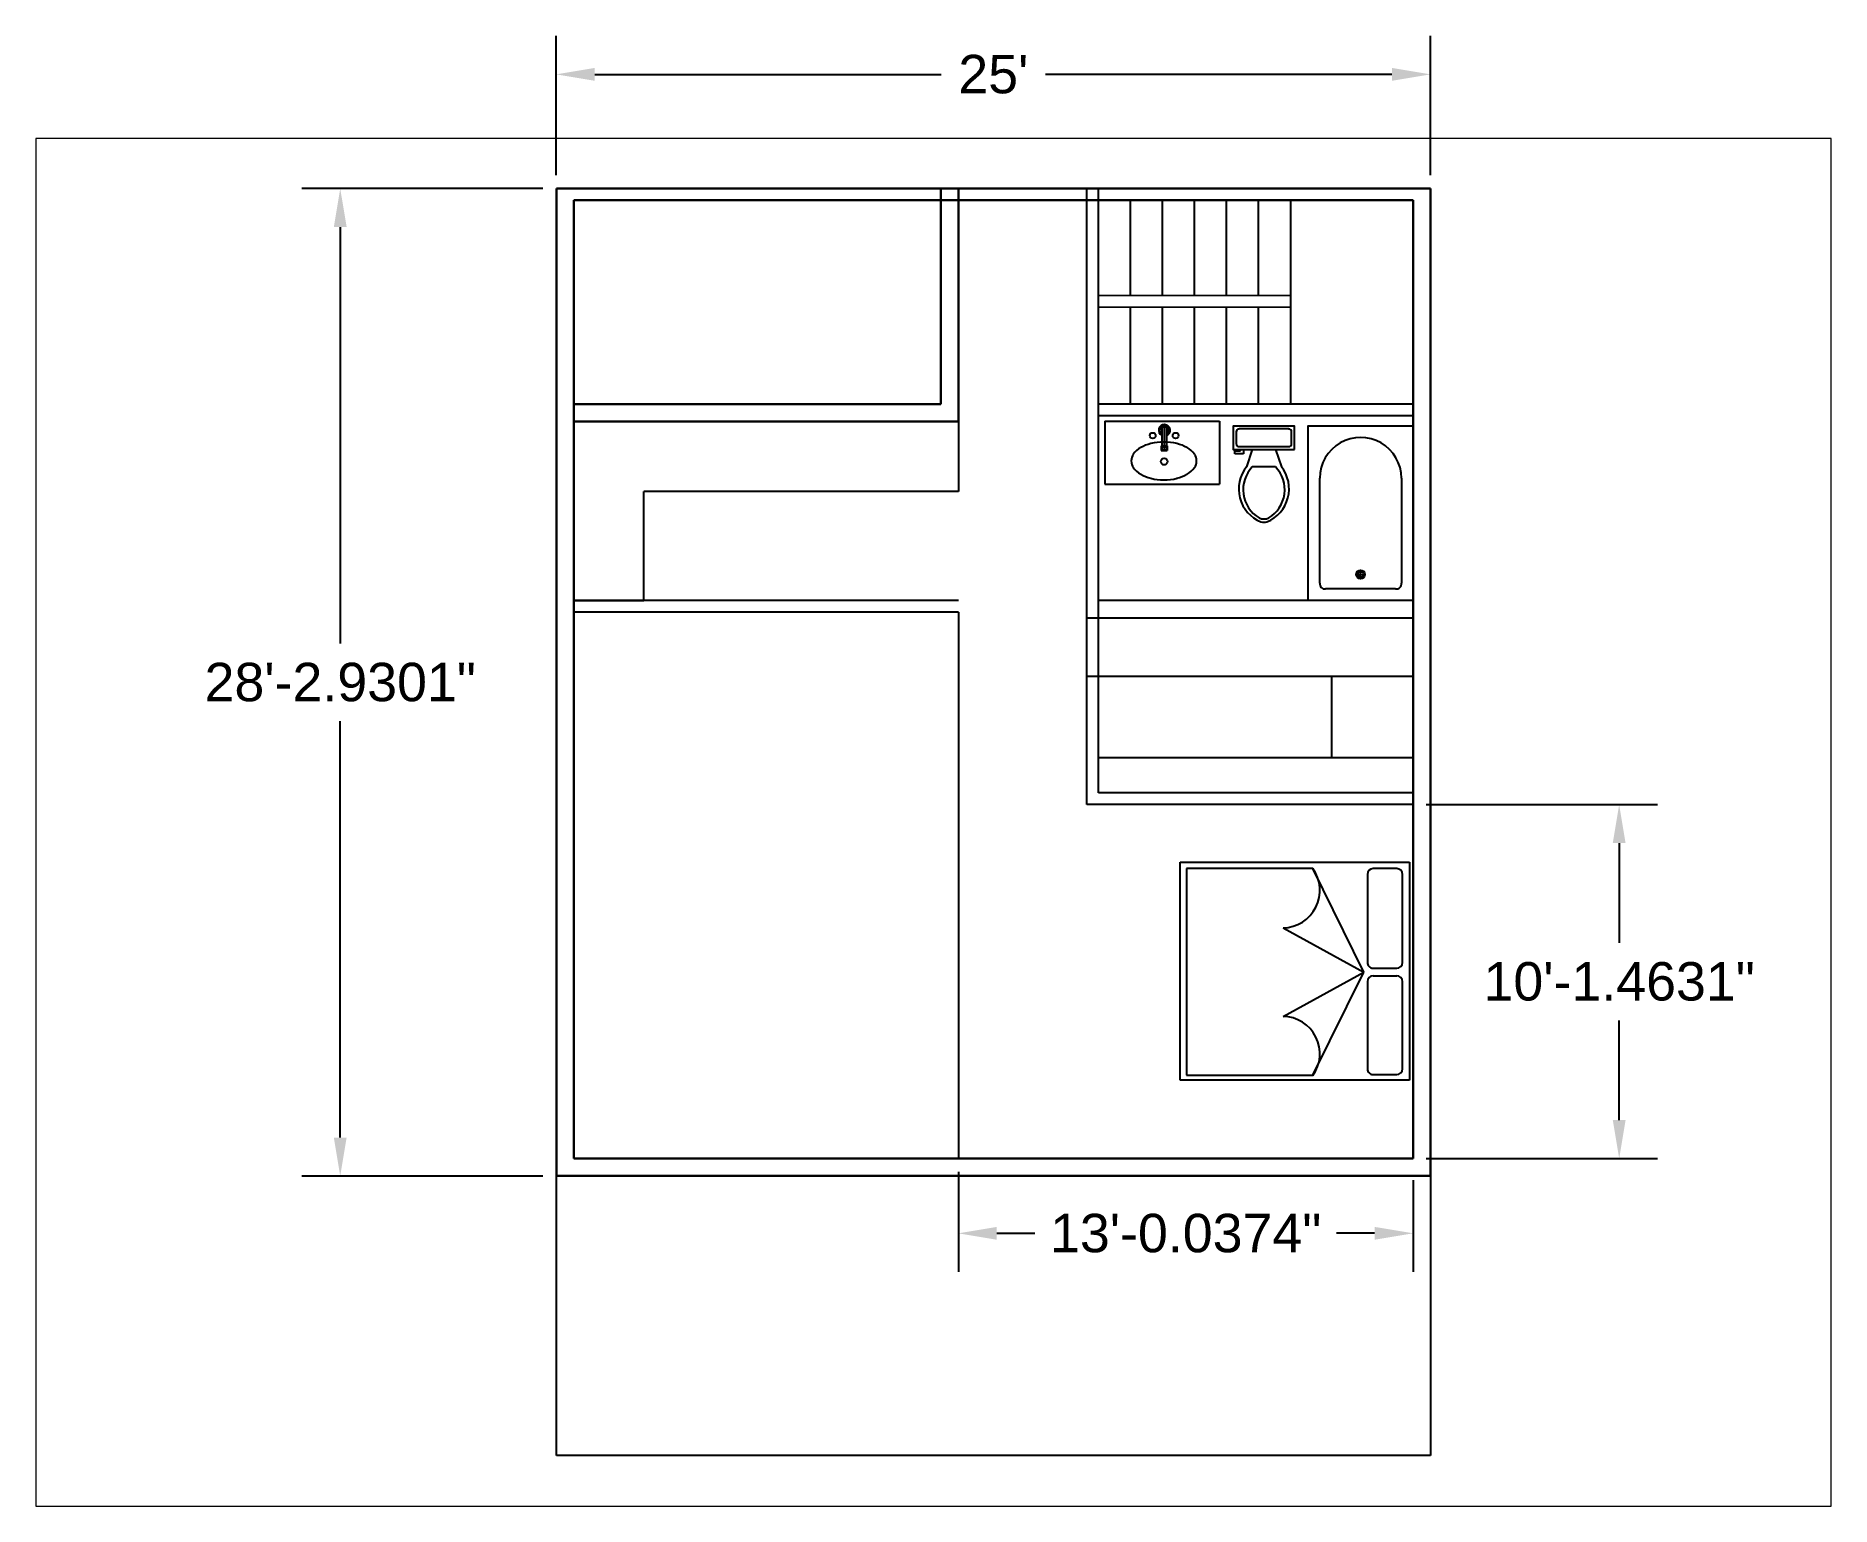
# Paper-space layout 'Layout1' of a CAD drawing. Header units: inches. Extents: x 1.05 to 9.45, y 0.8 to 7.68.
# The model-space entities are those that its viewports show. They can reach past a viewport. Long polylines and large blocks are cut down to what shows.
import ezdxf

# ---------------------------------------------------------------- set-up
doc = ezdxf.new("R2010")
doc.units = ezdxf.units.IN
doc.header["$MEASUREMENT"] = 0
doc.layers.add('Ext Walls', color=255, linetype='Continuous', lineweight=30)
doc.layers.add('Furnishings', color=213, linetype='Continuous')
doc.styles.get("Standard").update_dxf_attribs({"font": 'arial.ttf'})
doc.dimstyles.new('Annotative', dxfattribs={"dimscale": 0, "dimtxt": 0.18, "dimasz": 0.18, "dimexe": 0.18, "dimexo": 0.0625, "dimgap": 0.09, "dimtad": 0, "dimtih": 1, "dimtoh": 1, "dimdec": 4, "dimzin": 0, "dimdsep": 46, "dimlunit": 3, "dimtxsty": 'Standard', "dimcen": 0.09, "dimadec": 0, "dimazin": 0, "dimtfac": 1, "dimtdec": 4, "dimtofl": 0, "dimtmove": 0, "dimatfit": 3, "dimfxl": 1, "dimtolj": 1, "dimtzin": 0, "dimarcsym": 0})

# ---------------------------------------------------------------- blocks, each defined once
blk = doc.blocks.new('*D32')
at = {"color": 0, "lineweight": -2, "transparency": 16777216}
for p, q in [((3.4847, 7.0288), (3.4847, 7.6808)), ((7.5752, 7.0288), (7.5752, 7.6808)), ((3.6647, 7.5008), (5.2857, 7.5008)), ((7.3952, 7.5008), (5.7742, 7.5008))]:
    blk.add_line(p, q, dxfattribs=at)
at = {"color": 0, "transparency": 16777216}
for points in [[(3.6647, 7.5308), (3.6647, 7.4708), (3.4847, 7.5008)], [(7.3952, 7.5308), (7.3952, 7.4708), (7.5752, 7.5008)]]:
    blk.add_solid(points, dxfattribs=at)
at = {"layer": 'Defpoints', "color": 0, "transparency": 16777216}
for p in [(3.4847, 7.5008), (3.4847, 6.9663), (7.5752, 6.9663)]:
    blk.add_point(p, dxfattribs=at)
at = {"color": 0, "transparency": 16777216, "insert": (5.53, 7.5008), "char_height": 0.18, "attachment_point": 5}
blk.add_mtext("\\A1;25'", dxfattribs=at)
blk = doc.blocks.new('*D33')
at = {"color": 0, "lineweight": -2, "transparency": 16777216}
for p, q in [((3.4222, 6.9663), (2.294, 6.9663)), ((2.474, 6.7863), (2.474, 4.8375)), ((2.474, 2.5249), (2.474, 4.4736)), ((3.4222, 2.3449), (2.294, 2.3449))]:
    blk.add_line(p, q, dxfattribs=at)
at = {"color": 0, "transparency": 16777216}
for points in [[(2.444, 6.7863), (2.504, 6.7863), (2.474, 6.9663)], [(2.444, 2.5249), (2.504, 2.5249), (2.474, 2.3449)]]:
    blk.add_solid(points, dxfattribs=at)
at = {"layer": 'Defpoints', "color": 0, "transparency": 16777216}
for p in [(3.4847, 6.9663), (2.474, 2.3449), (3.4847, 2.3449)]:
    blk.add_point(p, dxfattribs=at)
at = {"color": 0, "transparency": 16777216, "insert": (2.474, 4.6556), "char_height": 0.18, "attachment_point": 5}
blk.add_mtext('\\A1;28\'-2.9301"', dxfattribs=at)
blk = doc.blocks.new('*D34')
at = {"color": 0, "lineweight": -2, "transparency": 16777216}
for p, q in [((7.5559, 4.0829), (8.6384, 4.0829)), ((8.4584, 3.9029), (8.4584, 3.4367)), ((8.4584, 2.6067), (8.4584, 3.0728)), ((7.5559, 2.4267), (8.6384, 2.4267))]:
    blk.add_line(p, q, dxfattribs=at)
at = {"color": 0, "transparency": 16777216}
for points in [[(8.4284, 3.9029), (8.4884, 3.9029), (8.4584, 4.0829)], [(8.4284, 2.6067), (8.4884, 2.6067), (8.4584, 2.4267)]]:
    blk.add_solid(points, dxfattribs=at)
at = {"layer": 'Defpoints', "color": 0, "transparency": 16777216}
for p in [(7.4934, 4.0829), (7.4934, 2.4267), (8.4584, 2.4267)]:
    blk.add_point(p, dxfattribs=at)
at = {"color": 0, "transparency": 16777216, "insert": (8.4584, 3.2548), "char_height": 0.18, "attachment_point": 5}
blk.add_mtext('\\A1;10\'-1.4631"', dxfattribs=at)
blk = doc.blocks.new('*D35')
at = {"color": 0, "lineweight": -2, "transparency": 16777216}
for p, q in [((5.3663, 2.3642), (5.3663, 1.8967)), ((7.4939, 2.3254), (7.4939, 1.8967)), ((5.5463, 2.0767), (5.7248, 2.0767)), ((7.3139, 2.0767), (7.1355, 2.0767))]:
    blk.add_line(p, q, dxfattribs=at)
at = {"color": 0, "transparency": 16777216}
for points in [[(5.5463, 2.1067), (5.5463, 2.0467), (5.3663, 2.0767)], [(7.3139, 2.1067), (7.3139, 2.0467), (7.4939, 2.0767)]]:
    blk.add_solid(points, dxfattribs=at)
at = {"layer": 'Defpoints', "color": 0, "transparency": 16777216}
for p in [(5.3663, 2.4267), (7.4939, 2.3879), (5.3663, 2.0767)]:
    blk.add_point(p, dxfattribs=at)
at = {"color": 0, "transparency": 16777216, "insert": (6.4301, 2.0767), "char_height": 0.18, "attachment_point": 5}
blk.add_mtext('\\A1;13\'-0.0374"', dxfattribs=at)
blk = doc.blocks.new('A$C46517758')
for p, q in [((0, 0), (0, 2)), ((0, 2), (1.9, 2)), ((0.057, 1.888), (0.057, 1.682)), ((0.875, 1.938), (0.107, 1.938)), ((0.925, 1.682), (0.925, 1.888)), ((0.992, 1.682), (0.992, 1.888)), ((1.803, 1.938), (1.042, 1.938)), ((1.853, 1.682), (1.853, 1.888)), ((1.9, 2), (1.9, 0)), ((0.959, 1.602), (0.057, 1.156)), ((0.107, 1.632), (0.875, 1.632)), ((0.573, 0.898), (0.959, 1.602)), ((1.859, 1.156), (0.959, 1.602)), ((1.345, 0.898), (0.959, 1.602)), ((1.042, 1.632), (1.803, 1.632)), ((0.057, 1.156), (0.057, 0.057)), ((1.859, 0.057), (1.859, 1.156)), ((0.057, 0.057), (1.859, 0.057)), ((1.9, 0), (0, 0))]:
    blk.add_line(p, q)
for centre, radius, start, end in [((0.107, 1.888), 0.05, 90, 180), ((0.875, 1.888), 0.05, 0, 90), ((1.042, 1.888), 0.05, 90, 180), ((1.803, 1.888), 0.05, 0, 90), ((0.107, 1.682), 0.05, 180, 270), ((0.875, 1.682), 0.05, 270, 0), ((1.042, 1.682), 0.05, 180, 270), ((1.803, 1.682), 0.05, 270, 0), ((0.247, 0.892), 0.326, 1.0853, 125.715), ((1.671, 0.892), 0.326, 54.285, 178.9147)]:
    blk.add_arc(centre, radius, start, end)
blk = doc.blocks.new('Bath Tub - 26 x 60 in.')
for p, q in [((8, -18), (10, -18)), ((9, -17), (9, -19))]:
    blk.add_line(p, q)
blk.add_lwpolyline([(0, -36), (0, 0), (60, 0), (60, -36)], close=True)
for points in [[(4, -30), (4, -6)], [(6, -4), (42, -4)], [(42, -32), (6, -32)]]:
    blk.add_lwpolyline(points)
for radius in [1.5, 1]:
    blk.add_circle((9, -18), radius)
for centre, radius, start, end in [((5.75, -5.75), 1.77, 81.8699, 188.1301), ((42, -18), 14, 270, 90), ((5.75, -30.25), 1.77, 171.8699, 278.1301)]:
    blk.add_arc(centre, radius, start, end)
blk = doc.blocks.new('Toilet - top')
for p, q in [((9.5, -6), (9.5, -2)), ((-10, -8.5), (-8, -8.5)), ((-10, -9.5), (-10, -8.5)), ((-7, -9.5), (-10, -9.5)), ((-8, -8.5), (-8, -8)), ((-7, -8), (-7, -9.5)), ((-4, -8), (-6, -14)), ((4, -8), (6, -14)), ((4, -14), (-4, -14))]:
    blk.add_line(p, q)
blk.add_lwpolyline([(10.5, -8), (10.5, 0), (-10.5, 0), (-10.5, -8)], close=True)
for points in [[(-9.5, -2), (-9.5, -6)], [(8.5, -1), (-8.5, -1)], [(-8.5, -7), (8.5, -7)]]:
    blk.add_lwpolyline(points)
for centre, radius, start, end in [((-8.62, -1.88), 0.884, 81.8699, 188.1301), ((-8.62, -6.12), 0.884, 171.8699, 278.1301), ((8.62, -1.88), 0.884, 351.8699, 98.1301), ((8.62, -6.12), 0.884, 261.8699, 8.1301), ((3.52, -21.58), 12.17, 141.46911, 247.97143), ((4.2, -21.82), 11.33, 136.36773, 238.94682), ((-3.52, -21.58), 12.17, 292.02843, 38.53071), ((-4.2, -21.82), 11.33, 301.05301, 43.63209), ((0, -27.88), 4, 245.73182, 294.26817), ((0, -29), 4, 254.86053, 285.13947)]:
    blk.add_arc(centre, radius, start, end)
blk = doc.blocks.new('A$C50A015BB')
for p, q in [((0, 0.55), (1, 0.55)), ((0, 0.55), (0, 0)), ((0.498, 0.5), (0.538, 0.5)), ((0.498, 0.5), (0.498, 0.3)), ((0.518, 0.5), (0.518, 0.3)), ((0.538, 0.5), (0.538, 0.3)), ((1, 0.55), (1, 0)), ((0.493, 0.335), (0.493, 0.295)), ((0.493, 0.335), (0.543, 0.335)), ((0.498, 0.325), (0.538, 0.325)), ((0.543, 0.335), (0.543, 0.295)), ((0.493, 0.295), (0.543, 0.295)), ((0.498, 0.3), (0.538, 0.3)), ((0, 0), (1, 0)), ((0, 0), (1, 0))]:
    blk.add_line(p, q)
for centre, radius in [((0.418, 0.424), 0.025), ((0.618, 0.424), 0.025), ((0.518, 0.198), 0.0298)]:
    blk.add_circle(centre, radius)
for centre, radius, start, end in [((0.52, 0.47), 0.0497, 291.7425, 244.2331), ((0.52, 0.47), 0.0397, 297.632, 237.0256), ((0.418, 0.14), 0.208, 120.0686, 144.4178), ((0.477, 0.038), 0.325, 103.4853, 120.0686), ((0.516, -0.123), 0.491, 90, 103.4853), ((0.516, -0.123), 0.491, 76.5147, 90), ((0.554, 0.038), 0.325, 59.9314, 76.5147), ((0.613, 0.14), 0.208, 35.5822, 59.9314), ((0.33, 0.203), 0.0991, 144.4178, 180), ((0.33, 0.203), 0.0991, 180, 215.5822), ((0.702, 0.203), 0.0991, 0, 35.5822), ((0.702, 0.203), 0.0991, 324.4178, 0), ((0.418, 0.267), 0.208, 215.5822, 239.9314), ((0.477, 0.368), 0.325, 239.9314, 256.5147), ((0.516, 0.529), 0.491, 256.5147, 270), ((0.516, 0.529), 0.491, 270, 283.4853), ((0.554, 0.368), 0.325, 283.4853, 300.0686), ((0.613, 0.267), 0.208, 300.0686, 324.4178)]:
    blk.add_arc(centre, radius, start, end)

msp = doc.modelspace()

# ---------------------------------------------------------------- linework, layer by layer
for p, q in [((545.29, -67.04, 121.34), (545.29, 144.43, 121.34)), ((549.29, -63.04, 121.34), (549.29, 144.43, 121.34)), ((549.29, 105.7, 121.34), (549.29, 140.43, 121.34)), ((560.29, 107.67, 121.34), (560.29, 140.43, 121.34)), ((571.29, 107.64, 121.34), (571.29, 140.43, 121.34)), ((582.29, 107.61, 121.34), (582.29, 140.43, 121.34)), ((593.29, 107.59, 121.34), (593.29, 140.43, 121.34)), ((604.29, 107.56, 121.34), (604.29, 140.43, 121.34)), ((615.29, 70.43, 121.34), (615.29, 140.43, 121.34)), ((615.29, 107.53, 121.34), (549.29, 107.7, 121.34)), ((615.29, 103.53, 121.34), (549.28, 103.7, 121.34)), ((560.29, 70.43, 121.34), (560.29, 103.67, 121.34)), ((571.29, 70.43, 121.34), (571.29, 103.64, 121.34)), ((582.29, 70.43, 121.34), (582.29, 103.61, 121.34)), ((593.29, 70.43, 121.34), (593.29, 103.59, 121.34)), ((604.29, 70.43, 121.34), (604.29, 103.56, 121.34)), ((657.29, 70.43, 121.34), (549.29, 70.43, 121.34)), ((501.29, 64.43, 121.34), (501.29, 40.43, 121.34)), ((657.29, 66.43, 121.34), (549.29, 66.43, 121.34)), ((393.29, 2.96, 121.34), (393.29, 40.43, 121.34)), ((501.29, 40.43, 121.34), (393.29, 40.43, 121.34)), ((501.29, 2.96, 121.34), (369.29, 2.96, 121.34)), ((369.29, 2.96, 121.34), (393.29, 2.96, 121.34)), ((657.29, 2.96, 121.34), (549.29, 2.96, 121.34)), ((501.29, -1.04, 121.34), (369.29, -1.04, 121.34)), ((501.29, -1.04, 121.34), (501.29, -188.5, 121.34)), ((657.29, -3.04, 121.34), (545.29, -3.04, 121.34)), ((657.29, -23.04, 121.34), (545.29, -23.04, 121.34)), ((629.29, -23.04, 121.34), (629.29, -51.04, 121.34)), ((657.29, -51.04, 121.34), (549.29, -51.04, 121.34)), ((657.29, -67.04, 121.34), (545.29, -67.04, 121.34)), ((657.29, -63.04, 121.34), (549.29, -63.04, 121.34)), ((363.29, -290.5, 121.34), (363.29, -194.5, 121.34)), ((663.29, -194.5, 121.34), (663.29, -290.5, 121.34)), ((663.29, -290.5, 121.34), (363.29, -290.5, 121.34))]:
    msp.add_line(p, q)
at = {"layer": 'Ext Walls'}
for p, q in [((363.29, 144.43, 121.34), (663.29, 144.43, 121.34)), ((363.29, -194.5, 121.34), (363.29, 144.43, 121.34)), ((495.29, 70.43, 121.34), (495.29, 144.43, 121.34)), ((501.29, 64.43, 121.34), (501.29, 144.43, 121.34)), ((663.29, 144.43, 121.34), (663.29, 62.96, 121.34)), ((369.29, -188.5, 121.34), (369.29, 140.43, 121.34)), ((369.29, 140.43, 121.34), (657.29, 140.43, 121.34)), ((501.29, 140.43, 121.34), (501.29, 64.43, 121.34)), ((657.29, 140.43, 121.34), (657.29, 62.96, 121.34)), ((657.29, 99.5, 121.34), (657.29, -188.5, 121.34)), ((663.29, 99.5, 121.34), (663.29, -194.5, 121.34)), ((369.29, 70.43, 121.34), (495.29, 70.43, 121.34)), ((369.29, 64.43, 121.34), (501.29, 64.43, 121.34)), ((657.29, -188.5, 121.34), (369.29, -188.5, 121.34)), ((663.29, -194.5, 121.34), (363.29, -194.5, 121.34))]:
    msp.add_line(p, q, dxfattribs=at)

# ---------------------------------------------------------------- block references
at = {"layer": 'Furnishings', "color": 7, "xscale": 39.37007874, "yscale": 39.37007874, "zscale": 39.37007874}
msp.add_blockref('A$C50A015BB', (551.48, 42.9), dxfattribs=at)
at = {"layer": 'Furnishings'}
msp.add_blockref('Toilet - top', (606.1, 62.86), dxfattribs=at)
at = {"layer": 'Furnishings', "rotation": 89.99999999999997}
msp.add_blockref('Bath Tub - 26 x 60 in.', (621.29, 2.96, 121.34), dxfattribs=at)
at = {"layer": 'Furnishings', "xscale": 39.37007874, "yscale": 39.37007874, "zscale": 39.37007874, "rotation": 270}
msp.add_blockref('A$C46517758', (577.35, -86.79), dxfattribs=at)

psp = doc.layouts.get("Layout1")

# ---------------------------------------------------------------- dimensions: what is measured, and where the dimension line sits
for base, p1, p2, picture, middle in [((3.4846835, 7.5007818), (7.5752484, 6.9662645), (3.4846835, 6.9662645), '*D32', (5.5299659, 7.5007818)), ((5.3663433, 2.0766784), (7.4939467, 2.3879318), (5.3663433, 2.4266902), '*D35', (6.430145, 2.0766784))]:
    dim = psp.add_linear_dim(base=base, p1=p1, p2=p2, dimstyle='Annotative', override={"dimlfac": -73.339504})
    dim.commit()
    dim.dimension.update_dxf_attribs({"geometry": picture, "text_midpoint": middle})
for base, p1, p2, picture, middle in [((2.474045, 2.3448789), (3.4846835, 6.9662645), (3.4846835, 2.3448789), '*D33', (2.474045, 4.6555717)), ((8.4583854, 2.4266902), (7.4934371, 4.0828659), (7.4934371, 2.4266902), '*D34', (8.4583854, 3.254778))]:
    dim = psp.add_linear_dim(base=base, p1=p1, p2=p2, angle=90, dimstyle='Annotative', override={"dimlfac": -73.339504})
    dim.commit()
    dim.dimension.update_dxf_attribs({"geometry": picture, "text_midpoint": middle})

# ---------------------------------------------------------------- viewports
at = {"layer": '0', "view_target_point": (492.7165021, -73.1590739)}
psp.add_viewport(center=(5.2499998, 3.9999998), size=(8.3999996, 6.399999619), view_center_point=(0, 0), view_height=469.372797913, dxfattribs=at)

doc.saveas('drawing.dxf')
